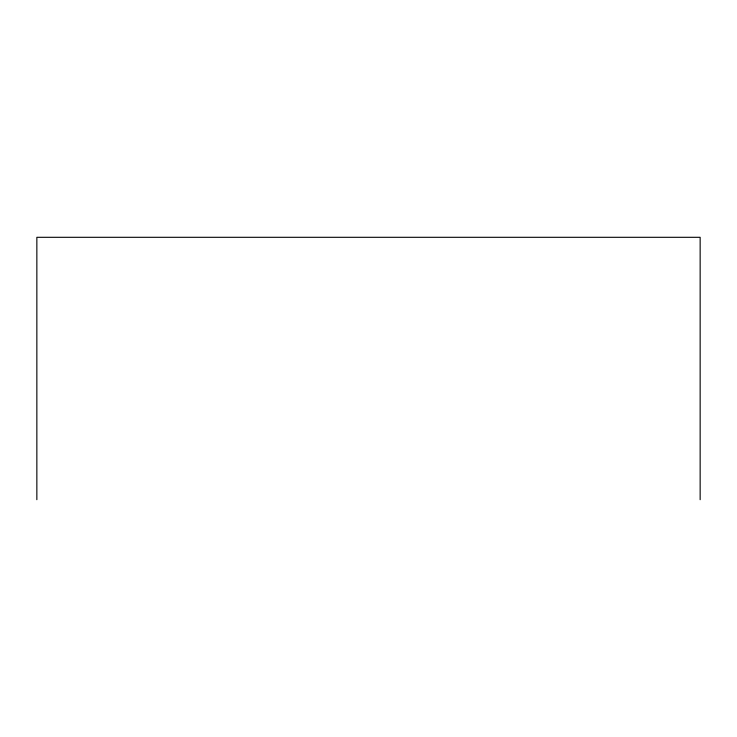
<?xml version="1.0" encoding="UTF-8"?>
<svg xmlns="http://www.w3.org/2000/svg" width="737" height="737" viewBox="0 0 737 737"><rect width="100%" height="100%" fill="white"/><g stroke="black" fill="none" stroke-linecap="round" stroke-linejoin="round"><path stroke-width="1.11" d="M700.15 499.695L700.15 237.305L36.85 237.305L36.85 499.695"/></g></svg>
